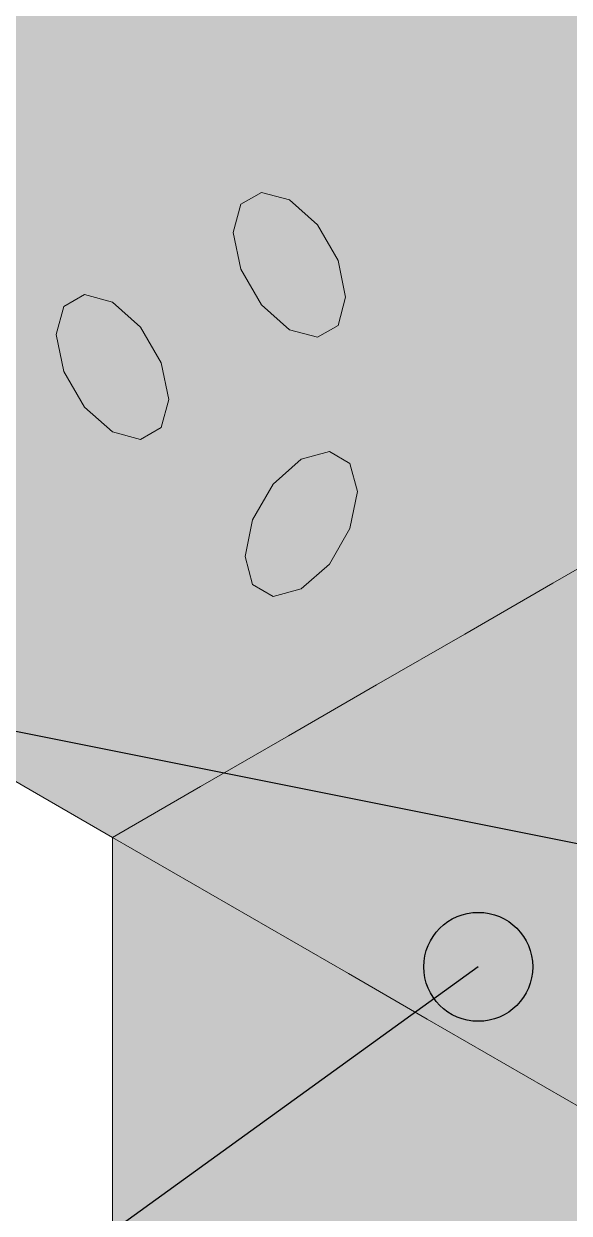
# Model space of a CAD drawing. Header units: metres. Extents: x 0 to 8.41, y 0 to 5.94.
# Drawn here: x 2.1775 to 2.2576, y 2.1418 to 2.3164 of the extents above; entities that cross this region are included whole.
import ezdxf

# ---------------------------------------------------------------- set-up
doc = ezdxf.new("R2010")
doc.units = ezdxf.units.M
doc.header["$LTSCALE"] = 0.25
doc.layers.add('ISO-3D', color=7, linetype='CONTINUOUS', lineweight=13)
doc.layers.add('ISO-3D-ARISTAS', color=250, linetype='CONTINUOUS', lineweight=13)
doc.layers.add('LLAMADAS-NUM', color=30, linetype='CONTINUOUS', lineweight=25, true_color=0xc05014)

msp = doc.modelspace()

# ---------------------------------------------------------------- linework, layer by layer
at = {"layer": 'ISO-3D', "true_color": 0xafa288}
for points in [[(2.22516, 2.322), (2.23671, 2.31533), (2.22516, 2.337), (2.23671, 2.33033)], [(2.20207, 2.32033), (2.21362, 2.31367), (2.20207, 2.33533), (2.21362, 2.32867)], [(2.17753, 2.3195), (2.19052, 2.312), (2.17753, 2.3345), (2.19052, 2.327)], [(2.23671, 2.31533), (2.24826, 2.30867), (2.23671, 2.33033), (2.24826, 2.32367)], [(2.21362, 2.31367), (2.22516, 2.307), (2.21362, 2.32867), (2.22516, 2.322)], [(2.16454, 2.312), (2.17753, 2.3045), (2.16454, 2.327), (2.17753, 2.3195)], [(2.19052, 2.312), (2.20207, 2.30533), (2.19052, 2.327), (2.20207, 2.32033)], [(2.24826, 2.30867), (2.2598, 2.302), (2.24826, 2.32367), (2.2598, 2.317)], [(2.22516, 2.307), (2.23671, 2.30033), (2.22516, 2.322), (2.23671, 2.31533)], [(2.17753, 2.3045), (2.19052, 2.297), (2.17753, 2.3195), (2.19052, 2.312)], [(2.20207, 2.30533), (2.21362, 2.29867), (2.20207, 2.32033), (2.21362, 2.31367)], [(2.23671, 2.30033), (2.24826, 2.29367), (2.23671, 2.31533), (2.24826, 2.30867)], [(2.21362, 2.29867), (2.22516, 2.292), (2.21362, 2.31367), (2.22516, 2.307)], [(2.16454, 2.29771), (2.17753, 2.29021), (2.16454, 2.312), (2.17753, 2.3045)], [(2.19052, 2.297), (2.20207, 2.29033), (2.19052, 2.312), (2.20207, 2.30533)], [(2.24826, 2.29367), (2.2598, 2.287), (2.24826, 2.30867), (2.2598, 2.302)], [(2.22516, 2.292), (2.23671, 2.28533), (2.22516, 2.307), (2.23671, 2.30033)], [(2.20207, 2.29033), (2.21362, 2.28367), (2.20207, 2.30533), (2.21362, 2.29867)], [(2.17753, 2.29021), (2.19052, 2.28271), (2.17753, 2.3045), (2.19052, 2.297)], [(2.23671, 2.28533), (2.24826, 2.27867), (2.23671, 2.30033), (2.24826, 2.29367)], [(2.21362, 2.28367), (2.22516, 2.277), (2.21362, 2.29867), (2.22516, 2.292)], [(2.16454, 2.28343), (2.17753, 2.27593), (2.16454, 2.29771), (2.17753, 2.29021)], [(2.19052, 2.28271), (2.20207, 2.27605), (2.19052, 2.297), (2.20207, 2.29033)], [(2.24826, 2.27867), (2.2598, 2.272), (2.24826, 2.29367), (2.2598, 2.287)], [(2.22516, 2.277), (2.23671, 2.27033), (2.22516, 2.292), (2.23671, 2.28533)], [(2.17753, 2.27593), (2.19052, 2.26843), (2.17753, 2.29021), (2.19052, 2.28271)], [(2.20207, 2.27605), (2.21362, 2.26938), (2.20207, 2.29033), (2.21362, 2.28367)], [(2.23671, 2.27033), (2.24826, 2.26367), (2.23671, 2.28533), (2.24826, 2.27867)], [(2.16454, 2.26914), (2.17753, 2.26164), (2.16454, 2.28343), (2.17753, 2.27593)], [(2.19052, 2.26843), (2.20207, 2.26176), (2.19052, 2.28271), (2.20207, 2.27605)], [(2.21362, 2.26938), (2.22516, 2.26271), (2.21362, 2.28367), (2.22516, 2.277)], [(2.24826, 2.26367), (2.2598, 2.257), (2.24826, 2.27867), (2.2598, 2.272)], [(2.22516, 2.26271), (2.23671, 2.25605), (2.22516, 2.277), (2.23671, 2.27033)], [(2.17753, 2.26164), (2.19052, 2.25414), (2.17753, 2.27593), (2.19052, 2.26843)], [(2.20207, 2.26176), (2.21362, 2.2551), (2.20207, 2.27605), (2.21362, 2.26938)], [(2.23671, 2.25605), (2.24826, 2.24938), (2.23671, 2.27033), (2.24826, 2.26367)], [(2.16454, 2.25486), (2.17753, 2.24736), (2.16454, 2.26914), (2.17753, 2.26164)], [(2.19052, 2.25414), (2.20207, 2.24748), (2.19052, 2.26843), (2.20207, 2.26176)], [(2.21362, 2.2551), (2.22516, 2.24843), (2.21362, 2.26938), (2.22516, 2.26271)], [(2.24826, 2.24938), (2.2598, 2.24271), (2.24826, 2.26367), (2.2598, 2.257)], [(2.17753, 2.24736), (2.19052, 2.23986), (2.17753, 2.26164), (2.19052, 2.25414)], [(2.20207, 2.24748), (2.21362, 2.24081), (2.20207, 2.26176), (2.21362, 2.2551)], [(2.22516, 2.24843), (2.23671, 2.24176), (2.22516, 2.26271), (2.23671, 2.25605)], [(2.23671, 2.24176), (2.24826, 2.2351), (2.23671, 2.25605), (2.24826, 2.24938)], [(2.16454, 2.24057), (2.17753, 2.23307), (2.16454, 2.25486), (2.17753, 2.24736)], [(2.21362, 2.24081), (2.22516, 2.23414), (2.21362, 2.2551), (2.22516, 2.24843)], [(2.19052, 2.23986), (2.20207, 2.23319), (2.19052, 2.25414), (2.20207, 2.24748)], [(2.24826, 2.2351), (2.2598, 2.22843), (2.24826, 2.24938), (2.2598, 2.24271)], [(2.17753, 2.23307), (2.19052, 2.22557), (2.17753, 2.24736), (2.19052, 2.23986)], [(2.20207, 2.23319), (2.21362, 2.22652), (2.20207, 2.24748), (2.21362, 2.24081)], [(2.22516, 2.23414), (2.23671, 2.22748), (2.22516, 2.24843), (2.23671, 2.24176)], [(2.16454, 2.22629), (2.17753, 2.21879), (2.16454, 2.24057), (2.17753, 2.23307)], [(2.21362, 2.22652), (2.22516, 2.21986), (2.21362, 2.24081), (2.22516, 2.23414)], [(2.23671, 2.22748), (2.24826, 2.22081), (2.23671, 2.24176), (2.24826, 2.2351)], [(2.19052, 2.22557), (2.20207, 2.2189), (2.19052, 2.23986), (2.20207, 2.23319)], [(2.24826, 2.22081), (2.2598, 2.21414), (2.24826, 2.2351), (2.2598, 2.22843)], [(2.22516, 2.21986), (2.23671, 2.21319), (2.22516, 2.23414), (2.23671, 2.22748)], [(2.17753, 2.21879), (2.19052, 2.21129), (2.17753, 2.23307), (2.19052, 2.22557)], [(2.20207, 2.2189), (2.21362, 2.21224), (2.20207, 2.23319), (2.21362, 2.22652)], [(2.16454, 2.212), (2.17753, 2.2045), (2.16454, 2.22629), (2.17753, 2.21879)], [(2.21362, 2.21224), (2.22516, 2.20557), (2.21362, 2.22652), (2.22516, 2.21986)], [(2.23671, 2.21319), (2.24826, 2.20652), (2.23671, 2.22748), (2.24826, 2.22081)], [(2.19052, 2.21129), (2.20207, 2.20462), (2.19052, 2.22557), (2.20207, 2.2189)], [(2.22516, 2.20557), (2.23671, 2.1989), (2.22516, 2.21986), (2.23671, 2.21319)], [(2.24826, 2.20652), (2.2598, 2.19986), (2.24826, 2.22081), (2.2598, 2.21414)], [(2.17753, 2.2045), (2.19052, 2.197), (2.17753, 2.21879), (2.19052, 2.21129)], [(2.20207, 2.20462), (2.21362, 2.19795), (2.20207, 2.2189), (2.21362, 2.21224)], [(2.23671, 2.1989), (2.24826, 2.19224), (2.23671, 2.21319), (2.24826, 2.20652)], [(2.19052, 2.197), (2.20207, 2.19033), (2.19052, 2.21129), (2.20207, 2.20462)], [(2.21362, 2.19795), (2.22516, 2.19129), (2.21362, 2.21224), (2.22516, 2.20557)], [(2.22516, 2.19129), (2.23671, 2.18462), (2.22516, 2.20557), (2.23671, 2.1989)], [(2.24826, 2.19224), (2.2598, 2.18557), (2.24826, 2.20652), (2.2598, 2.19986)], [(2.20207, 2.19033), (2.21362, 2.18367), (2.20207, 2.20462), (2.21362, 2.19795)], [(2.23671, 2.18462), (2.24826, 2.17795), (2.23671, 2.1989), (2.24826, 2.19224)], [(2.21362, 2.18367), (2.22516, 2.177), (2.21362, 2.19795), (2.22516, 2.19129)], [(2.24826, 2.17795), (2.2598, 2.17129), (2.24826, 2.19224), (2.2598, 2.18557)], [(2.22516, 2.177), (2.23671, 2.17033), (2.22516, 2.19129), (2.23671, 2.18462)], [(2.23671, 2.17033), (2.24826, 2.16367), (2.23671, 2.18462), (2.24826, 2.17795)], [(2.24826, 2.16367), (2.2598, 2.157), (2.24826, 2.17795), (2.2598, 2.17129)]]:
    msp.add_solid(points, dxfattribs=at)
at = {"layer": 'ISO-3D', "true_color": 0x9e9c96}
for points in [[(2.17702, 2.32421), (2.19001, 2.31671), (2.1641, 2.31674), (2.17709, 2.30924)], [(2.20294, 2.32417), (2.21593, 2.31667), (2.19001, 2.31671), (2.20301, 2.30921)], [(2.22886, 2.32413), (2.24185, 2.31663), (2.21593, 2.31667), (2.22892, 2.30917)], [(2.25478, 2.3241), (2.26777, 2.3166), (2.24185, 2.31663), (2.25484, 2.30913)], [(2.19001, 2.31671), (2.20301, 2.30921), (2.17709, 2.30924), (2.19008, 2.30174)], [(2.21593, 2.31667), (2.22892, 2.30917), (2.20301, 2.30921), (2.216, 2.30171)], [(2.24185, 2.31663), (2.25484, 2.30913), (2.22892, 2.30917), (2.24191, 2.30167)], [(2.26777, 2.3166), (2.28076, 2.3091), (2.25484, 2.30913), (2.26783, 2.30163)], [(2.17709, 2.30924), (2.19008, 2.30174), (2.16416, 2.30178), (2.17715, 2.29428)], [(2.20301, 2.30921), (2.216, 2.30171), (2.19008, 2.30174), (2.20307, 2.29424)], [(2.22892, 2.30917), (2.24191, 2.30167), (2.216, 2.30171), (2.22899, 2.29421)], [(2.25484, 2.30913), (2.26783, 2.30163), (2.24191, 2.30167), (2.2549, 2.29417)], [(2.19008, 2.30174), (2.20307, 2.29424), (2.17715, 2.29428), (2.19014, 2.28678)], [(2.216, 2.30171), (2.22899, 2.29421), (2.20307, 2.29424), (2.21606, 2.28674)], [(2.24191, 2.30167), (2.2549, 2.29417), (2.22899, 2.29421), (2.24198, 2.28671)], [(2.26783, 2.30163), (2.28082, 2.29413), (2.2549, 2.29417), (2.26789, 2.28667)], [(2.17715, 2.29428), (2.19014, 2.28678), (2.16422, 2.28682), (2.17721, 2.27932)], [(2.20307, 2.29424), (2.21606, 2.28674), (2.19014, 2.28678), (2.20313, 2.27928)], [(2.22899, 2.29421), (2.24198, 2.28671), (2.21606, 2.28674), (2.22905, 2.27924)], [(2.2549, 2.29417), (2.26789, 2.28667), (2.24198, 2.28671), (2.25497, 2.27921)], [(2.19014, 2.28678), (2.20313, 2.27928), (2.17721, 2.27932), (2.1902, 2.27182)], [(2.21606, 2.28674), (2.22905, 2.27924), (2.20313, 2.27928), (2.21612, 2.27178)], [(2.24198, 2.28671), (2.25497, 2.27921), (2.22905, 2.27924), (2.24204, 2.27174)], [(2.26789, 2.28667), (2.28088, 2.27917), (2.25497, 2.27921), (2.26796, 2.27171)], [(2.17721, 2.27932), (2.1902, 2.27182), (2.16429, 2.27185), (2.17728, 2.26435)], [(2.20313, 2.27928), (2.21612, 2.27178), (2.1902, 2.27182), (2.2032, 2.26432)], [(2.22905, 2.27924), (2.24204, 2.27174), (2.21612, 2.27178), (2.22911, 2.26428)], [(2.25497, 2.27921), (2.26796, 2.27171), (2.24204, 2.27174), (2.25503, 2.26424)], [(2.1902, 2.27182), (2.2032, 2.26432), (2.17728, 2.26435), (2.19027, 2.25685)], [(2.21612, 2.27178), (2.22911, 2.26428), (2.2032, 2.26432), (2.21619, 2.25682)], [(2.24204, 2.27174), (2.25503, 2.26424), (2.22911, 2.26428), (2.2421, 2.25678)], [(2.26796, 2.27171), (2.28095, 2.26421), (2.25503, 2.26424), (2.26802, 2.25674)], [(2.17728, 2.26435), (2.19027, 2.25685), (2.16435, 2.25689), (2.17734, 2.24939)], [(2.2032, 2.26432), (2.21619, 2.25682), (2.19027, 2.25685), (2.20326, 2.24935)], [(2.22911, 2.26428), (2.2421, 2.25678), (2.21619, 2.25682), (2.22918, 2.24932)], [(2.25503, 2.26424), (2.26802, 2.25674), (2.2421, 2.25678), (2.25509, 2.24928)], [(2.19027, 2.25685), (2.20326, 2.24935), (2.17734, 2.24939), (2.19033, 2.24189)], [(2.21619, 2.25682), (2.22918, 2.24932), (2.20326, 2.24935), (2.21625, 2.24185)], [(2.2421, 2.25678), (2.25509, 2.24928), (2.22918, 2.24932), (2.24217, 2.24182)], [(2.26802, 2.25674), (2.28101, 2.24924), (2.25509, 2.24928), (2.26808, 2.24178)], [(2.17734, 2.24939), (2.19033, 2.24189), (2.16441, 2.24193), (2.1774, 2.23443)], [(2.20326, 2.24935), (2.21625, 2.24185), (2.19033, 2.24189), (2.20332, 2.23439)], [(2.22918, 2.24932), (2.24217, 2.24182), (2.21625, 2.24185), (2.22924, 2.23435)], [(2.25509, 2.24928), (2.26808, 2.24178), (2.24217, 2.24182), (2.25516, 2.23432)], [(2.19033, 2.24189), (2.20332, 2.23439), (2.1774, 2.23443), (2.1904, 2.22693)], [(2.21625, 2.24185), (2.22924, 2.23435), (2.20332, 2.23439), (2.21631, 2.22689)], [(2.24217, 2.24182), (2.25516, 2.23432), (2.22924, 2.23435), (2.24223, 2.22685)], [(2.1774, 2.23443), (2.1904, 2.22693), (2.16448, 2.22696), (2.17747, 2.21946)], [(2.20332, 2.23439), (2.21631, 2.22689), (2.1904, 2.22693), (2.20339, 2.21943)], [(2.22924, 2.23435), (2.24223, 2.22685), (2.21631, 2.22689), (2.2293, 2.21939)], [(2.1904, 2.22693), (2.20339, 2.21943), (2.17747, 2.21946), (2.19046, 2.21196)], [(2.21631, 2.22689), (2.2293, 2.21939), (2.20339, 2.21943), (2.21638, 2.21193)], [(2.17747, 2.21946), (2.19046, 2.21196), (2.16454, 2.212), (2.17753, 2.2045)], [(2.20339, 2.21943), (2.21638, 2.21193), (2.19046, 2.21196), (2.20345, 2.20446)], [(2.19046, 2.21196), (2.20345, 2.20446), (2.17753, 2.2045), (2.19052, 2.197)]]:
    msp.add_solid(points, dxfattribs=at)
at = {"layer": 'ISO-3D', "true_color": 0x724830}
for points in [[(2.13548, 2.3003), (2.13961, 2.30141), (2.21823, 2.25253), (2.22236, 2.25363)], [(2.13548, 2.28125), (2.13136, 2.28015), (2.21823, 2.23348), (2.21411, 2.23237)]]:
    msp.add_solid(points, dxfattribs=at)
at = {"layer": 'ISO-3D', "true_color": 0x503321}
for points in [[(2.13961, 2.30141), (2.14262, 2.29966), (2.22236, 2.25363), (2.22538, 2.25189)], [(2.20936, 2.28994), (2.21238, 2.29168), (2.18338, 2.27494), (2.1864, 2.27668)], [(2.22365, 2.27216), (2.22063, 2.27042), (2.19767, 2.25716), (2.19465, 2.25542)]]:
    msp.add_solid(points, dxfattribs=at)
at = {"layer": 'ISO-3D', "true_color": 0x825336}
for points in [[(2.13136, 2.29665), (2.13548, 2.3003), (2.21411, 2.24887), (2.21823, 2.25253)], [(2.13961, 2.28491), (2.13548, 2.28125), (2.22236, 2.23713), (2.21823, 2.23348)]]:
    msp.add_solid(points, dxfattribs=at)
at = {"layer": 'ISO-3D', "true_color": 0x633f29}
for points in [[(2.14262, 2.29966), (2.14373, 2.29554), (2.22538, 2.25189), (2.22648, 2.24776)], [(2.12834, 2.28189), (2.12723, 2.28602), (2.21109, 2.23411), (2.20999, 2.23824)]]:
    msp.add_solid(points, dxfattribs=at)
at = {"layer": 'ISO-3D', "true_color": 0x855538}
for points in [[(2.12834, 2.29142), (2.13136, 2.29665), (2.21109, 2.24364), (2.21411, 2.24887)], [(2.14262, 2.29014), (2.13961, 2.28491), (2.22538, 2.24236), (2.22236, 2.23713)]]:
    msp.add_solid(points, dxfattribs=at)
at = {"layer": 'ISO-3D', "true_color": 0x7a4d33}
for points in [[(2.14373, 2.29554), (2.14262, 2.29014), (2.22648, 2.24776), (2.22538, 2.24236)], [(2.12723, 2.28602), (2.12834, 2.29142), (2.20999, 2.23824), (2.21109, 2.24364)]]:
    msp.add_solid(points, dxfattribs=at)
at = {"layer": 'ISO-3D', "true_color": 0x754a31}
for points in [[(2.21238, 2.29168), (2.2165, 2.29058), (2.1864, 2.27668), (2.19052, 2.27558)], [(2.22063, 2.27042), (2.2165, 2.27153), (2.19465, 2.25542), (2.19052, 2.25653)]]:
    msp.add_solid(points, dxfattribs=at)
at = {"layer": 'ISO-3D', "true_color": 0x6f472f}
for points in [[(2.2165, 2.28105), (2.20936, 2.28994), (2.21238, 2.29168)], [(2.2165, 2.28105), (2.21238, 2.29168), (2.2165, 2.29058)], [(2.2165, 2.28105), (2.20825, 2.28581), (2.20936, 2.28994)], [(2.2165, 2.28105), (2.2165, 2.29058), (2.22063, 2.28692)], [(2.2165, 2.28105), (2.20936, 2.28041), (2.20825, 2.28581)], [(2.2165, 2.28105), (2.22063, 2.28692), (2.22365, 2.28169)], [(2.2165, 2.28105), (2.21238, 2.27518), (2.20936, 2.28041)], [(2.2165, 2.28105), (2.2165, 2.27153), (2.21238, 2.27518)], [(2.2165, 2.28105), (2.22365, 2.28169), (2.22475, 2.27629)], [(2.2165, 2.28105), (2.22063, 2.27042), (2.2165, 2.27153)], [(2.2165, 2.28105), (2.22365, 2.27216), (2.22063, 2.27042)], [(2.2165, 2.28105), (2.22475, 2.27629), (2.22365, 2.27216)], [(2.19052, 2.26605), (2.18338, 2.27494), (2.1864, 2.27668)], [(2.19052, 2.26605), (2.1864, 2.27668), (2.19052, 2.27558)], [(2.19052, 2.26605), (2.19052, 2.27558), (2.19465, 2.27192)], [(2.19052, 2.26605), (2.18227, 2.27081), (2.18338, 2.27494)], [(2.19052, 2.26605), (2.19465, 2.27192), (2.19767, 2.26669)], [(2.19052, 2.26605), (2.18338, 2.26541), (2.18227, 2.27081)], [(2.19052, 2.26605), (2.19767, 2.26669), (2.19877, 2.26129)], [(2.19052, 2.26605), (2.1864, 2.26018), (2.18338, 2.26541)], [(2.19052, 2.26605), (2.19052, 2.25653), (2.1864, 2.26018)], [(2.19052, 2.26605), (2.19465, 2.25542), (2.19052, 2.25653)], [(2.19052, 2.26605), (2.19767, 2.25716), (2.19465, 2.25542)], [(2.19052, 2.26605), (2.19877, 2.26129), (2.19767, 2.25716)]]:
    msp.add_solid(points, dxfattribs=at)
at = {"layer": 'ISO-3D', "true_color": 0x583825}
for points in [[(2.20825, 2.28581), (2.20936, 2.28994), (2.18227, 2.27081), (2.18338, 2.27494)], [(2.13136, 2.28015), (2.12834, 2.28189), (2.21411, 2.23237), (2.21109, 2.23411)], [(2.22475, 2.27629), (2.22365, 2.27216), (2.19877, 2.26129), (2.19767, 2.25716)]]:
    msp.add_solid(points, dxfattribs=at)
at = {"layer": 'ISO-3D', "true_color": 0x7f5135}
for points in [[(2.2165, 2.29058), (2.22063, 2.28692), (2.19052, 2.27558), (2.19465, 2.27192)], [(2.2165, 2.27153), (2.21238, 2.27518), (2.19052, 2.25653), (2.1864, 2.26018)]]:
    msp.add_solid(points, dxfattribs=at)
at = {"layer": 'ISO-3D', "true_color": 0x6e462e}
for points in [[(2.20936, 2.28041), (2.20825, 2.28581), (2.18338, 2.26541), (2.18227, 2.27081)], [(2.22365, 2.28169), (2.22475, 2.27629), (2.19767, 2.26669), (2.19877, 2.26129)]]:
    msp.add_solid(points, dxfattribs=at)
at = {"layer": 'ISO-3D', "true_color": 0x7d5034}
for points in [[(2.22063, 2.28692), (2.22365, 2.28169), (2.19465, 2.27192), (2.19767, 2.26669)], [(2.21238, 2.27518), (2.20936, 2.28041), (2.1864, 2.26018), (2.18338, 2.26541)]]:
    msp.add_solid(points, dxfattribs=at)
at = {"layer": 'ISO-3D', "true_color": 0x643f2a}
for points in [[(2.21823, 2.243), (2.21411, 2.24887), (2.21823, 2.25253)], [(2.21823, 2.243), (2.22236, 2.25363), (2.22538, 2.25189)], [(2.21823, 2.243), (2.21823, 2.25253), (2.22236, 2.25363)], [(2.21823, 2.243), (2.22538, 2.25189), (2.22648, 2.24776)], [(2.21823, 2.243), (2.21109, 2.24364), (2.21411, 2.24887)], [(2.21823, 2.243), (2.22648, 2.24776), (2.22538, 2.24236)], [(2.21823, 2.243), (2.20999, 2.23824), (2.21109, 2.24364)], [(2.21823, 2.243), (2.21109, 2.23411), (2.20999, 2.23824)], [(2.21823, 2.243), (2.21411, 2.23237), (2.21109, 2.23411)], [(2.21823, 2.243), (2.21823, 2.23348), (2.21411, 2.23237)], [(2.21823, 2.243), (2.22538, 2.24236), (2.22236, 2.23713)], [(2.21823, 2.243), (2.22236, 2.23713), (2.21823, 2.23348)]]:
    msp.add_solid(points, dxfattribs=at)
at = {"layer": 'ISO-3D', "true_color": 0x8e8d88}
for points in [[(2.26808, 2.22845), (2.25516, 2.22098), (2.26808, 2.24178), (2.25516, 2.23432)], [(2.25516, 2.22098), (2.24223, 2.21352), (2.25516, 2.23432), (2.24223, 2.22685)], [(2.26808, 2.21511), (2.25516, 2.20765), (2.26808, 2.22845), (2.25516, 2.22098)], [(2.24223, 2.21352), (2.2293, 2.20606), (2.24223, 2.22685), (2.2293, 2.21939)], [(2.2293, 2.20606), (2.21638, 2.19859), (2.2293, 2.21939), (2.21638, 2.21193)], [(2.25516, 2.20765), (2.24223, 2.20019), (2.25516, 2.22098), (2.24223, 2.21352)], [(2.26808, 2.20178), (2.25516, 2.19432), (2.26808, 2.21511), (2.25516, 2.20765)], [(2.24223, 2.20019), (2.2293, 2.19272), (2.24223, 2.21352), (2.2293, 2.20606)], [(2.21638, 2.19859), (2.20345, 2.19113), (2.21638, 2.21193), (2.20345, 2.20446)], [(2.25516, 2.19432), (2.24223, 2.18685), (2.25516, 2.20765), (2.24223, 2.20019)], [(2.2293, 2.19272), (2.21638, 2.18526), (2.2293, 2.20606), (2.21638, 2.19859)], [(2.20345, 2.19113), (2.19052, 2.18367), (2.20345, 2.20446), (2.19052, 2.197)], [(2.24223, 2.18685), (2.2293, 2.17939), (2.24223, 2.20019), (2.2293, 2.19272)], [(2.26808, 2.18749), (2.25516, 2.18003), (2.26808, 2.20178), (2.25516, 2.19432)], [(2.21638, 2.18526), (2.20345, 2.1778), (2.21638, 2.19859), (2.20345, 2.19113)], [(2.25516, 2.18003), (2.24223, 2.17257), (2.25516, 2.19432), (2.24223, 2.18685)], [(2.2293, 2.17939), (2.21638, 2.17193), (2.2293, 2.19272), (2.21638, 2.18526)], [(2.20345, 2.1778), (2.19052, 2.17033), (2.20345, 2.19113), (2.19052, 2.18367)], [(2.24223, 2.17257), (2.2293, 2.1651), (2.24223, 2.18685), (2.2293, 2.17939)], [(2.26808, 2.17321), (2.25516, 2.16575), (2.26808, 2.18749), (2.25516, 2.18003)], [(2.21638, 2.17193), (2.20345, 2.16446), (2.21638, 2.18526), (2.20345, 2.1778)], [(2.2293, 2.1651), (2.21638, 2.15764), (2.2293, 2.17939), (2.21638, 2.17193)], [(2.25516, 2.16575), (2.24223, 2.15828), (2.25516, 2.18003), (2.24223, 2.17257)], [(2.20345, 2.16446), (2.19052, 2.157), (2.20345, 2.1778), (2.19052, 2.17033)], [(2.24223, 2.15828), (2.2293, 2.15082), (2.24223, 2.17257), (2.2293, 2.1651)], [(2.26808, 2.15892), (2.25516, 2.15146), (2.26808, 2.17321), (2.25516, 2.16575)], [(2.21638, 2.15764), (2.20345, 2.15018), (2.21638, 2.17193), (2.20345, 2.16446)], [(2.25516, 2.15146), (2.24223, 2.144), (2.25516, 2.16575), (2.24223, 2.15828)], [(2.20345, 2.15018), (2.19052, 2.14271), (2.20345, 2.16446), (2.19052, 2.157)], [(2.2293, 2.15082), (2.21638, 2.14336), (2.2293, 2.1651), (2.21638, 2.15764)], [(2.24223, 2.144), (2.2293, 2.13653), (2.24223, 2.15828), (2.2293, 2.15082)], [(2.26808, 2.14464), (2.25516, 2.13717), (2.26808, 2.15892), (2.25516, 2.15146)], [(2.21638, 2.14336), (2.20345, 2.13589), (2.21638, 2.15764), (2.20345, 2.15018)], [(2.25516, 2.13717), (2.24223, 2.12971), (2.25516, 2.15146), (2.24223, 2.144)], [(2.20345, 2.13589), (2.19052, 2.12843), (2.20345, 2.15018), (2.19052, 2.14271)], [(2.2293, 2.13653), (2.21638, 2.12907), (2.2293, 2.15082), (2.21638, 2.14336)], [(2.26808, 2.13035), (2.25516, 2.12289), (2.26808, 2.14464), (2.25516, 2.13717)], [(2.21638, 2.12907), (2.20345, 2.12161), (2.21638, 2.14336), (2.20345, 2.13589)], [(2.24223, 2.12971), (2.2293, 2.12225), (2.24223, 2.144), (2.2293, 2.13653)]]:
    msp.add_solid(points, dxfattribs=at)
at = {"layer": 'ISO-3D', "true_color": 0xb7aa8e}
for points in [[(2.19052, 2.18367), (2.20207, 2.177), (2.19052, 2.197), (2.20207, 2.19033)], [(2.20207, 2.177), (2.21362, 2.17033), (2.20207, 2.19033), (2.21362, 2.18367)], [(2.19052, 2.17033), (2.20207, 2.16367), (2.19052, 2.18367), (2.20207, 2.177)], [(2.21362, 2.17033), (2.22516, 2.16367), (2.21362, 2.18367), (2.22516, 2.177)], [(2.20207, 2.16367), (2.21362, 2.157), (2.20207, 2.177), (2.21362, 2.17033)], [(2.22516, 2.16367), (2.23671, 2.157), (2.22516, 2.177), (2.23671, 2.17033)], [(2.19052, 2.157), (2.20207, 2.15033), (2.19052, 2.17033), (2.20207, 2.16367)], [(2.21362, 2.157), (2.22516, 2.15033), (2.21362, 2.17033), (2.22516, 2.16367)], [(2.23671, 2.157), (2.24826, 2.15033), (2.23671, 2.17033), (2.24826, 2.16367)], [(2.20207, 2.15033), (2.21362, 2.14367), (2.20207, 2.16367), (2.21362, 2.157)], [(2.22516, 2.15033), (2.23671, 2.14367), (2.22516, 2.16367), (2.23671, 2.157)], [(2.24826, 2.15033), (2.2598, 2.14367), (2.24826, 2.16367), (2.2598, 2.157)], [(2.19052, 2.14271), (2.20207, 2.13605), (2.19052, 2.157), (2.20207, 2.15033)], [(2.21362, 2.14367), (2.22516, 2.137), (2.21362, 2.157), (2.22516, 2.15033)], [(2.23671, 2.14367), (2.24826, 2.137), (2.23671, 2.157), (2.24826, 2.15033)], [(2.20207, 2.13605), (2.21362, 2.12938), (2.20207, 2.15033), (2.21362, 2.14367)], [(2.22516, 2.137), (2.23671, 2.13033), (2.22516, 2.15033), (2.23671, 2.14367)], [(2.24826, 2.137), (2.2598, 2.13033), (2.24826, 2.15033), (2.2598, 2.14367)], [(2.19052, 2.12843), (2.20207, 2.12176), (2.19052, 2.14271), (2.20207, 2.13605)], [(2.21362, 2.12938), (2.22516, 2.12271), (2.21362, 2.14367), (2.22516, 2.137)], [(2.23671, 2.13033), (2.24826, 2.12367), (2.23671, 2.14367), (2.24826, 2.137)]]:
    msp.add_solid(points, dxfattribs=at)
at = {"layer": 'ISO-3D-ARISTAS', "color": 250}
for p, q in [((2.20936, 2.28994), (2.21238, 2.29168)), ((2.20936, 2.28994), (2.21238, 2.29168)), ((2.21238, 2.29168), (2.2165, 2.29058)), ((2.21238, 2.29168), (2.2165, 2.29058)), ((2.20825, 2.28581), (2.20936, 2.28994)), ((2.20825, 2.28581), (2.20936, 2.28994)), ((2.2165, 2.29058), (2.22063, 2.28692)), ((2.2165, 2.29058), (2.22063, 2.28692)), ((2.20936, 2.28041), (2.20825, 2.28581)), ((2.20936, 2.28041), (2.20825, 2.28581)), ((2.22063, 2.28692), (2.22365, 2.28169)), ((2.22063, 2.28692), (2.22365, 2.28169)), ((2.21238, 2.27518), (2.20936, 2.28041)), ((2.21238, 2.27518), (2.20936, 2.28041)), ((2.22365, 2.28169), (2.22475, 2.27629)), ((2.22365, 2.28169), (2.22475, 2.27629)), ((2.1864, 2.27668), (2.18338, 2.27494)), ((2.18338, 2.27494), (2.1864, 2.27668)), ((2.19052, 2.27558), (2.1864, 2.27668)), ((2.1864, 2.27668), (2.19052, 2.27558)), ((2.19465, 2.27192), (2.19052, 2.27558)), ((2.19052, 2.27558), (2.19465, 2.27192)), ((2.2165, 2.27153), (2.21238, 2.27518)), ((2.2165, 2.27153), (2.21238, 2.27518)), ((2.22475, 2.27629), (2.22365, 2.27216)), ((2.22475, 2.27629), (2.22365, 2.27216)), ((2.18338, 2.27494), (2.18227, 2.27081)), ((2.18227, 2.27081), (2.18338, 2.27494)), ((2.19767, 2.26669), (2.19465, 2.27192)), ((2.19465, 2.27192), (2.19767, 2.26669)), ((2.22365, 2.27216), (2.22063, 2.27042)), ((2.22365, 2.27216), (2.22063, 2.27042)), ((2.18227, 2.27081), (2.18338, 2.26541)), ((2.18338, 2.26541), (2.18227, 2.27081)), ((2.22063, 2.27042), (2.2165, 2.27153)), ((2.22063, 2.27042), (2.2165, 2.27153)), ((2.19877, 2.26129), (2.19767, 2.26669)), ((2.19767, 2.26669), (2.19877, 2.26129)), ((2.18338, 2.26541), (2.1864, 2.26018)), ((2.1864, 2.26018), (2.18338, 2.26541)), ((2.19767, 2.25716), (2.19877, 2.26129)), ((2.19877, 2.26129), (2.19767, 2.25716)), ((2.1864, 2.26018), (2.19052, 2.25653)), ((2.19052, 2.25653), (2.1864, 2.26018)), ((2.19052, 2.25653), (2.19465, 2.25542)), ((2.19465, 2.25542), (2.19052, 2.25653)), ((2.19465, 2.25542), (2.19767, 2.25716)), ((2.19767, 2.25716), (2.19465, 2.25542)), ((2.21823, 2.25253), (2.21411, 2.24887)), ((2.21411, 2.24887), (2.21823, 2.25253)), ((2.22236, 2.25363), (2.21823, 2.25253)), ((2.21823, 2.25253), (2.22236, 2.25363)), ((2.22538, 2.25189), (2.22236, 2.25363)), ((2.22236, 2.25363), (2.22538, 2.25189)), ((2.22648, 2.24776), (2.22538, 2.25189)), ((2.22538, 2.25189), (2.22648, 2.24776)), ((2.21411, 2.24887), (2.21109, 2.24364)), ((2.21109, 2.24364), (2.21411, 2.24887)), ((2.22538, 2.24236), (2.22648, 2.24776)), ((2.22648, 2.24776), (2.22538, 2.24236)), ((2.21109, 2.24364), (2.20999, 2.23824)), ((2.20999, 2.23824), (2.21109, 2.24364)), ((2.22236, 2.23713), (2.22538, 2.24236)), ((2.22538, 2.24236), (2.22236, 2.23713)), ((2.26808, 2.24178), (2.25516, 2.23432)), ((2.25516, 2.23432), (2.26808, 2.24178)), ((2.20999, 2.23824), (2.21109, 2.23411)), ((2.21109, 2.23411), (2.20999, 2.23824)), ((2.21823, 2.23348), (2.22236, 2.23713)), ((2.22236, 2.23713), (2.21823, 2.23348)), ((2.21109, 2.23411), (2.21411, 2.23237)), ((2.21411, 2.23237), (2.21109, 2.23411)), ((2.21411, 2.23237), (2.21823, 2.23348)), ((2.21823, 2.23348), (2.21411, 2.23237)), ((2.25516, 2.23432), (2.24223, 2.22685)), ((2.24223, 2.22685), (2.25516, 2.23432)), ((2.24223, 2.22685), (2.2293, 2.21939)), ((2.2293, 2.21939), (2.24223, 2.22685)), ((2.2293, 2.21939), (2.21638, 2.21193)), ((2.21638, 2.21193), (2.2293, 2.21939)), ((2.17753, 2.2045), (2.16454, 2.212)), ((2.16454, 2.212), (2.17753, 2.2045)), ((2.21638, 2.21193), (2.20345, 2.20446)), ((2.20345, 2.20446), (2.21638, 2.21193)), ((2.19052, 2.197), (2.17753, 2.2045)), ((2.17753, 2.2045), (2.19052, 2.197)), ((2.20345, 2.20446), (2.19052, 2.197)), ((2.19052, 2.197), (2.20345, 2.20446)), ((2.19052, 2.18367), (2.19052, 2.197)), ((2.20207, 2.19033), (2.19052, 2.197)), ((2.19052, 2.197), (2.19052, 2.18367)), ((2.19052, 2.197), (2.20207, 2.19033)), ((2.21362, 2.18367), (2.20207, 2.19033)), ((2.20207, 2.19033), (2.21362, 2.18367)), ((2.19052, 2.17033), (2.19052, 2.18367)), ((2.19052, 2.18367), (2.19052, 2.17033)), ((2.22516, 2.177), (2.21362, 2.18367)), ((2.21362, 2.18367), (2.22516, 2.177)), ((2.23671, 2.17033), (2.22516, 2.177)), ((2.22516, 2.177), (2.23671, 2.17033)), ((2.19052, 2.157), (2.19052, 2.17033)), ((2.19052, 2.17033), (2.19052, 2.157)), ((2.24826, 2.16367), (2.23671, 2.17033)), ((2.23671, 2.17033), (2.24826, 2.16367)), ((2.2598, 2.157), (2.24826, 2.16367)), ((2.24826, 2.16367), (2.2598, 2.157)), ((2.19052, 2.14271), (2.19052, 2.157)), ((2.19052, 2.157), (2.19052, 2.14271)), ((2.19052, 2.12843), (2.19052, 2.14271)), ((2.19052, 2.14271), (2.19052, 2.12843))]:
    msp.add_line(p, q, dxfattribs=at)
at = {"layer": 'LLAMADAS-NUM'}
for p, q in [((2.37412, 2.173), (2.11334, 2.22516)), ((2.24422, 2.178), (1.88422, 1.918))]:
    msp.add_line(p, q, dxfattribs=at)
msp.add_circle((2.24422, 2.178), 0.008, dxfattribs=at)

doc.saveas('drawing.dxf')
